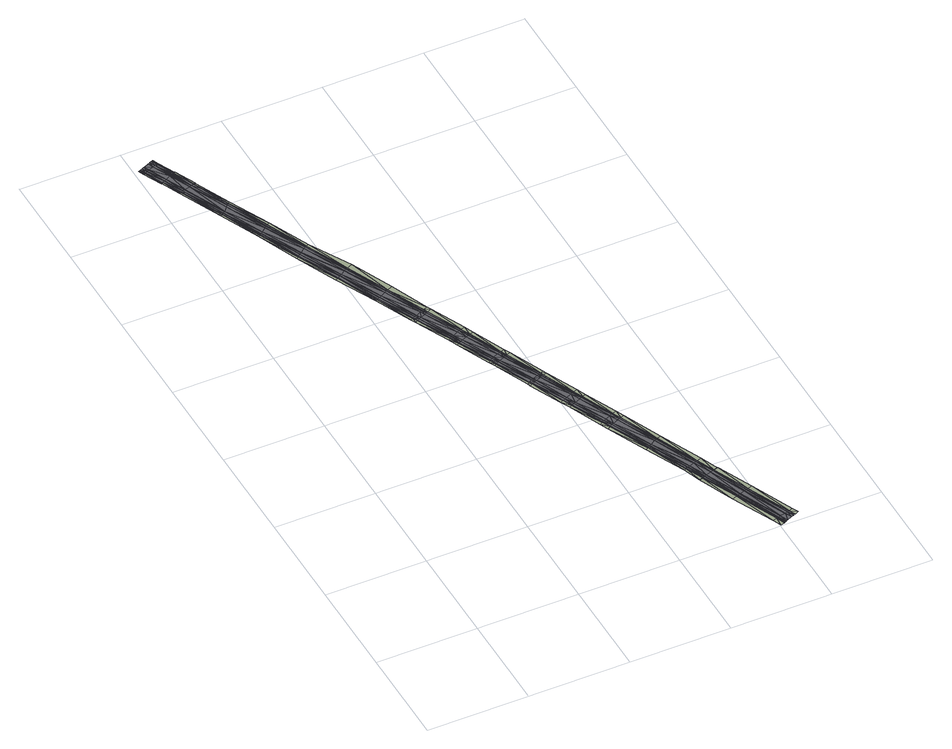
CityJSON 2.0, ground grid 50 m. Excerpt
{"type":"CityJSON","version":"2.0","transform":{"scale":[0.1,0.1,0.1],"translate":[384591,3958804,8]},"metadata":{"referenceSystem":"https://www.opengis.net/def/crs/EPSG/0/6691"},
"CityObjects":{
"railway1":{"type":"Railway","attributes":{"name":"東北線","RailwayRouteAttribute.operatorType":"2","RailwayRouteAttribute.operator":"東日本旅客鉄道","RailwayRouteAttribute.railwayType":"11","RailwayRouteAttribute.startStation":"東京駅","RailwayRouteAttribute.endStation":"盛岡駅"},"geometry":[{"type":"MultiSurface","lod":"3","boundaries":[[[0,1,2]],[[2,1,3]],[[3,4,2]],[[1,5,3]],[[6,4,3]],[[3,7,6]],[[4,6,8]],[[3,5,7]],[[6,9,8]],[[5,10,7]],[[11,12,6]],[[6,7,11]],[[7,10,13]],[[14,8,15]],[[15,8,9]],[[10,16,13]],[[6,12,9]],[[7,13,17]],[[11,7,17]],[[14,15,18]],[[19,17,13]],[[17,12,11]],[[15,9,20]],[[15,21,18]],[[18,22,23]],[[13,16,19]],[[21,22,18]],[[24,16,25]],[[20,9,12]],[[20,26,15]],[[27,22,21]],[[28,17,19]],[[15,26,21]],[[19,16,24]],[[21,29,27]],[[30,17,28]],[[19,24,28]],[[31,28,24]],[[12,30,20]],[[12,17,30]],[[27,32,22]],[[26,29,21]],[[25,33,24]],[[34,26,20]],[[31,35,28]],[[23,22,36]],[[37,31,24]],[[20,30,34]],[[28,35,30]],[[29,38,27]],[[37,35,31]],[[34,30,35]],[[39,29,26]],[[40,26,34]],[[22,32,36]],[[41,37,24]],[[40,39,26]],[[27,38,32]],[[24,33,41]],[[42,36,32]],[[32,43,42]],[[29,39,38]],[[42,43,44]],[[32,38,43]],[[34,35,45]],[[34,46,40]],[[45,46,34]],[[43,47,44]],[[35,37,48]],[[49,37,41]],[[38,50,43]],[[44,51,52]],[[47,51,44]],[[43,50,47]],[[53,37,49]],[[33,54,41]],[[35,48,45]],[[47,55,51]],[[52,51,56]],[[39,40,57]],[[48,37,53]],[[58,51,55]],[[47,59,55]],[[50,59,47]],[[38,39,60]],[[41,61,49]],[[62,50,38]],[[51,58,56]],[[45,48,53]],[[59,63,55]],[[64,58,55]],[[60,39,57]],[[65,56,58]],[[57,40,46]],[[66,67,55]],[[66,55,63]],[[62,38,60]],[[68,61,41]],[[69,65,58]],[[67,64,55]],[[70,59,50]],[[53,71,45]],[[53,49,61]],[[62,60,72]],[[41,54,68]],[[58,64,69]],[[59,73,63]],[[70,50,62]],[[74,75,69]],[[72,60,57]],[[72,57,76]],[[76,57,46]],[[63,73,66]],[[77,74,69]],[[70,73,59]],[[45,78,46]],[[69,64,77]],[[79,78,45]],[[80,72,76]],[[67,66,73]],[[77,64,67]],[[71,53,61]],[[78,76,46]],[[81,77,67]],[[82,74,77]],[[45,71,79]],[[83,67,73]],[[62,72,84]],[[62,85,70]],[[77,81,82]],[[86,71,61]],[[87,88,81]],[[84,85,62]],[[81,67,87]],[[82,81,88]],[[89,61,68]],[[70,90,73]],[[68,54,91]],[[87,67,83]],[[79,71,86]],[[83,73,92]],[[72,80,84]],[[92,73,93]],[[91,89,68]],[[92,94,83]],[[54,95,91]],[[96,97,76]],[[96,76,78]],[[87,83,94]],[[85,90,70]],[[93,94,92]],[[98,88,87]],[[86,61,89]],[[86,99,79]],[[94,98,87]],[[76,97,80]],[[93,73,90]],[[100,98,94]],[[96,78,101]],[[102,94,93]],[[80,103,84]],[[104,100,94]],[[99,86,89]],[[105,102,93]],[[102,104,94]],[[93,90,105]],[[105,90,85]],[[79,99,106]],[[78,79,107]],[[84,108,85]],[[109,99,89]],[[91,110,89]],[[96,101,97]],[[85,111,105]],[[107,79,106]],[[91,95,112]],[[103,108,84]],[[101,78,113]],[[114,111,85]],[[112,110,91]],[[106,99,109]],[[95,115,112]],[[103,80,97]],[[111,114,105]],[[113,78,107]],[[108,114,85]],[[116,101,113]],[[107,117,113]],[[114,118,105]],[[109,89,119]],[[120,89,110]],[[121,104,102]],[[115,122,112]],[[106,109,123]],[[102,105,124]],[[97,101,116]],[[106,125,107]],[[123,125,106]],[[125,117,107]],[[124,121,102]],[[119,89,120]],[[126,110,112]],[[124,105,118]],[[103,97,127]],[[109,119,123]],[[117,128,113]],[[108,129,114]],[[127,97,116]],[[108,103,129]],[[123,119,120]],[[114,130,118]],[[129,103,127]],[[131,128,117]],[[112,122,126]],[[131,117,125]],[[129,130,114]],[[120,110,132]],[[113,133,116]],[[120,134,123]],[[132,110,126]],[[128,133,113]],[[135,121,124]],[[124,118,135]],[[116,136,127]],[[134,120,132]],[[122,137,126]],[[135,118,130]],[[133,136,116]],[[127,138,129]],[[123,134,139]],[[140,134,132]],[[125,123,141]],[[126,142,132]],[[136,138,127]],[[143,121,135]],[[141,123,139]],[[131,125,144]],[[139,134,140]],[[145,142,126]],[[138,146,129]],[[132,147,140]],[[144,125,141]],[[126,137,145]],[[142,147,132]],[[128,136,133]],[[148,143,135]],[[130,129,149]],[[137,150,145]],[[151,131,144]],[[135,130,148]],[[149,129,146]],[[139,140,152]],[[145,150,153]],[[139,154,141]],[[128,131,155]],[[152,154,139]],[[153,156,145]],[[145,156,142]],[[141,157,144]],[[148,130,149]],[[152,140,147]],[[158,142,156]],[[136,128,151]],[[155,131,151]],[[154,157,141]],[[153,159,156]],[[138,160,146]],[[147,142,158]],[[153,150,161]],[[152,147,162]],[[163,147,158]],[[150,164,161]],[[146,160,149]],[[147,163,162]],[[128,155,151]],[[162,163,158]],[[161,159,153]],[[138,136,165]],[[148,149,166]],[[167,143,148]],[[157,168,144]],[[165,160,138]],[[165,136,151]],[[160,166,149]],[[152,162,154]],[[156,169,158]],[[159,169,156]],[[162,170,154]],[[144,168,151]],[[154,171,157]],[[170,171,154]],[[164,172,173]],[[161,164,173]],[[162,158,174]],[[160,175,166]],[[176,167,148]],[[173,159,161]],[[148,166,175]],[[162,177,170]],[[174,177,162]],[[178,159,173]],[[170,179,171]],[[165,180,160]],[[174,158,169]],[[169,159,178]],[[180,175,160]],[[176,148,175]],[[168,181,151]],[[157,171,168]],[[151,182,165]],[[177,179,170]],[[183,169,178]],[[181,182,151]],[[173,184,178]],[[185,183,178]],[[165,186,180]],[[173,172,187]],[[169,183,174]],[[172,188,187]],[[171,189,168]],[[187,184,173]],[[174,183,190]],[[180,186,175]],[[179,191,171]],[[177,174,190]],[[190,183,185]],[[182,186,165]],[[178,192,185]],[[184,192,178]],[[193,167,176]],[[194,177,190]],[[168,189,181]],[[171,191,189]],[[177,195,179]],[[188,196,197]],[[186,198,175]],[[194,195,177]],[[187,188,197]],[[181,189,182]],[[197,184,187]],[[176,175,199]],[[190,185,200]],[[189,201,182]],[[202,184,197]],[[190,203,194]],[[195,204,179]],[[200,203,190]],[[182,201,186]],[[205,193,176]],[[199,205,176]],[[199,175,198]],[[194,206,195]],[[200,185,192]],[[207,184,202]],[[191,208,189]],[[198,186,201]],[[209,202,197]],[[189,210,201]],[[211,198,201]],[[208,210,189]],[[197,196,209]],[[203,206,194]],[[192,184,207]],[[199,198,211]],[[196,212,209]],[[179,204,191]],[[200,192,213]],[[214,199,211]],[[192,207,213]],[[203,200,213]],[[206,215,195]],[[210,216,201]],[[217,218,202]],[[201,219,211]],[[202,218,207]],[[214,220,199]],[[217,202,209]],[[212,221,222]],[[191,204,208]],[[223,203,213]],[[216,219,201]],[[209,212,222]],[[208,204,224]],[[220,205,199]],[[195,215,204]],[[206,203,225]],[[210,208,224]],[[225,203,223]],[[222,217,209]],[[221,226,222]],[[227,217,222]],[[228,220,214]],[[213,207,229]],[[214,211,228]],[[230,210,224]],[[204,215,224]],[[231,217,227]],[[210,232,216]],[[233,206,225]],[[230,232,210]],[[228,211,219]],[[229,207,218]],[[222,234,227]],[[223,213,235]],[[235,213,229]],[[215,236,224]],[[237,216,232]],[[218,217,231]],[[238,234,222]],[[225,223,239]],[[224,240,230]],[[236,240,224]],[[219,216,237]],[[222,226,238]],[[229,218,241]],[[218,231,241]],[[230,240,232]],[[234,242,227]],[[215,206,233]],[[227,242,231]],[[235,229,241]],[[228,219,243]],[[239,223,235]],[[243,219,237]],[[244,220,228]],[[245,235,241]],[[232,240,237]],[[226,246,247]],[[243,244,228]],[[238,226,247]],[[236,215,248]],[[249,225,239]],[[248,215,233]],[[239,235,250]],[[250,235,245]],[[241,231,251]],[[238,252,234]],[[240,236,248]],[[247,252,238]],[[240,253,237]],[[241,254,245]],[[251,254,241]],[[255,244,243]],[[256,240,248]],[[251,231,242]],[[243,237,257]],[[242,234,252]],[[257,255,243]],[[245,254,250]],[[233,225,249]],[[258,239,250]],[[256,259,240]],[[260,242,252]],[[261,252,247]],[[257,237,253]],[[247,246,261]],[[254,262,250]],[[242,260,251]],[[248,233,263]],[[264,240,259]],[[246,265,261]],[[253,240,264]],[[260,266,251]],[[256,267,259]],[[262,268,250]],[[233,249,263]],[[257,253,269]],[[269,253,264]],[[252,270,260]],[[249,239,258]],[[271,270,252]],[[251,266,254]],[[256,248,267]],[[271,252,261]],[[272,255,257]],[[267,248,263]],[[265,273,274]],[[269,272,257]],[[254,266,262]],[[259,275,264]],[[261,265,274]],[[250,268,258]],[[267,275,259]],[[263,249,276]],[[276,249,258]],[[274,271,261]],[[267,263,276]],[[277,272,269]],[[278,279,260]],[[260,279,266]],[[280,271,274]],[[281,267,276]],[[278,260,270]],[[282,277,269]],[[258,268,276]],[[269,264,282]],[[283,271,280]],[[262,266,268]],[[281,284,267]],[[270,271,285]],[[268,286,276]],[[285,271,283]],[[282,264,275]],[[274,287,280]],[[288,267,284]],[[274,273,289]],[[278,270,283]],[[276,290,281]],[[286,290,276]],[[270,285,283]],[[273,291,289]],[[279,278,283]],[[275,267,288]],[[281,292,284]],[[289,287,274]],[[266,293,268]],[[279,294,266]],[[295,275,288]],[[282,275,295]],[[296,279,283]],[[290,292,281]],[[297,277,282]],[[268,298,286]],[[293,298,268]],[[295,299,282]],[[266,294,293]],[[283,280,300]],[[288,284,301]],[[298,302,286]],[[300,280,287]],[[299,297,282]],[[301,284,292]],[[291,303,289]],[[283,304,296]],[[305,299,295]],[[295,288,305]],[[286,302,290]],[[306,304,283]],[[293,307,298]],[[289,308,287]],[[305,288,301]],[[290,302,292]],[[283,300,306]],[[302,309,292]],[[279,296,294]],[[292,309,301]],[[294,307,293]],[[287,308,300]],[[304,310,296]],[[309,311,301]],[[307,312,298]],[[298,312,302]],[[313,314,289]],[[305,301,315]],[[315,301,311]],[[296,316,294]],[[302,317,309]],[[318,299,305]],[[289,303,313]],[[308,289,314]],[[310,319,296]],[[308,320,300]],[[315,318,305]],[[312,317,302]],[[303,321,313]],[[307,294,322]],[[294,316,322]],[[296,319,316]],[[306,300,320]],[[311,309,323]],[[320,308,314]],[[324,307,322]],[[325,318,315]],[[306,326,304]],[[323,309,317]],[[327,325,315]],[[328,326,306]],[[315,311,327]],[[321,329,330]],[[304,326,310]],[[326,331,310]],[[313,321,330]],[[313,330,314]],[[312,307,324]],[[316,332,322]],[[328,306,320]],[[327,311,323]],[[333,320,314]],[[334,333,314]],[[317,312,335]],[[335,312,324]],[[336,319,310]],[[331,337,310]],[[314,330,338]],[[319,332,316]],[[339,317,335]],[[320,333,328]],[[328,333,334]],[[323,317,339]],[[340,338,330]],[[322,341,324]],[[332,341,322]],[[334,342,328]],[[334,314,342]],[[314,338,342]],[[327,323,343]],[[343,323,339]],[[324,344,335]],[[342,338,340]],[[326,337,331]],[[345,325,327]],[[343,345,327]],[[328,346,326]],[[328,342,346]],[[341,344,324]],[[310,337,336]],[[336,332,319]],[[346,347,326]],[[339,335,348]],[[349,345,343]],[[347,350,326]],[[336,351,332]],[[348,335,344]],[[352,349,343]],[[343,339,352]],[[352,339,348]],[[337,351,336]],[[332,353,341]],[[326,350,337]],[[351,353,332]],[[341,353,344]],[[344,354,348]],[[355,349,352]],[[350,356,337]],[[353,354,344]],[[337,357,351]],[[356,357,337]],[[358,355,352]],[[352,348,358]],[[351,357,353]],[[358,348,354]],[[357,359,353]],[[359,360,353]],[[353,361,354]],[[360,361,353]],[[354,361,358]],[[362,355,358]],[[363,361,360]],[[358,361,364]],[[364,362,358]],[[363,364,361]],[[365,364,363]],[[366,362,364]],[[364,365,366]],[[366,365,367]]],"semantics":{"surfaces":[{"type":"AuxiliaryTrafficArea"},{"type":"TrafficArea","function":"8120"},{"type":"TrafficArea","function":"8112"},{"type":"TrafficArea","function":"8111"}],"values":[0,0,1,0,1,1,1,0,1,1,1,1,1,2,2,0,1,1,1,3,1,1,2,3,2,0,2,0,2,3,2,1,3,0,2,1,1,1,2,1,1,2,0,3,1,1,1,2,1,1,1,2,2,3,1,1,2,1,0,2,2,1,3,2,2,3,3,3,1,1,3,2,2,3,1,0,2,2,1,2,1,1,2,3,1,1,3,1,2,2,1,1,1,2,1,1,2,1,1,1,3,2,1,2,0,1,2,3,0,1,1,2,1,0,2,3,1,3,1,1,1,1,2,1,0,2,1,2,3,1,1,0,3,1,1,1,2,0,1,2,1,2,1,1,1,0,1,2,1,2,1,0,1,2,0,1,1,0,2,1,2,0,1,1,0,1,1,2,3,3,1,1,1,1,3,0,3,2,2,1,2,0,2,1,2,2,1,2,1,1,1,0,0,2,1,1,3,3,2,0,1,1,1,2,2,1,2,2,3,2,1,3,1,0,2,1,1,1,2,1,1,0,1,2,1,0,1,2,3,2,1,3,1,3,0,3,2,2,1,2,1,2,0,1,2,0,1,0,1,1,1,2,0,3,1,3,1,1,2,1,2,1,2,1,2,1,2,1,0,2,1,0,1,2,2,2,1,3,1,0,1,2,3,1,3,1,1,3,1,2,2,0,0,2,1,0,1,1,3,3,1,2,1,2,1,1,1,2,1,3,2,1,3,1,1,2,0,2,0,1,1,2,1,1,3,2,2,1,1,0,3,2,1,2,0,1,2,0,3,1,1,2,3,1,3,1,3,2,0,0,1,2,2,1,2,1,1,3,1,3,0,2,1,1,0,1,2,1,2,3,1,2,1,1,1,0,1,0,2,3,1,0,2,0,1,2,3,2,1,0,1,0,2,1,3,2,1,2,1,2,1,2,1,3,3,2,1,1,1,2,3,3,1,0,2,2,2,1,1,1,3,1,2,1,0,3,1,0,0,0,2,1,2,2,2,2,1,3,1,1,3,3,0,3,2,1,1,0,2,1,1,2,1,1,1,0,2,2,2,1,0,1,3,2,1,2,1,1,1,1,1,3,3,1,0,3,0,0,2,1,0,1,1,2,2,1,3,0,3,3,1,3,2,0,2,1,1,1,2,1,2,1,1,1,1,0,2,3,3,2,0,3,1,2,1,1,1,1,1,3,2,0,2,2,0,1,1,1,3,1,0,1,0,3,0,1,3,3,2,1,1,2,2,2,1,1,2,1,2,1,3,3,1,1,1,1,2,0,0,1,1,1,0,2,0,2,2,1,2,1,1,3,0,3,1,0,3,1,0,2,1,0,1,3,2,2,1,1,1,2,2,1,1,1,2,1,2,2,1,1,3,3,2,1,1,1,1,2,1,1,0,0,3,2,2,1,2,3,1,0,2,2,1,0,1,1,2,3,1,3,2,1,0,1,1,2,2,0,1,3,1,3,2,1,1,1,0,1,1,0,1,1,0,0,0]}}]},
"railway2":{"type":"Railway","attributes":{"name":"東北線","RailwayRouteAttribute.operatorType":"2","RailwayRouteAttribute.operator":"東日本旅客鉄道","RailwayRouteAttribute.railwayType":"11","RailwayRouteAttribute.startStation":"東京駅","RailwayRouteAttribute.endStation":"盛岡駅"},"geometry":[{"type":"MultiSurface","lod":"3","boundaries":[[[368,369,347]],[[357,370,359]],[[346,368,347]],[[370,371,359]],[[346,342,372]],[[368,346,372]],[[359,373,360]],[[370,356,374]],[[369,350,347]],[[371,373,359]],[[357,356,370]],[[375,350,369]],[[373,376,363]],[[363,376,365]],[[376,377,365]],[[356,375,374]],[[360,373,363]],[[350,375,356]],[[378,379,330]],[[379,372,330]],[[340,372,342]],[[330,372,340]],[[330,380,378]],[[377,367,365]],[[381,367,377]],[[329,380,330]]],"semantics":{"surfaces":[{"type":"TrafficArea","function":"8111"},{"type":"TrafficArea","function":"8112"},{"type":"TrafficArea","function":"8120"},{"type":"AuxiliaryTrafficArea"}],"values":[0,0,0,0,1,1,1,1,1,1,1,1,2,2,2,2,2,2,2,2,2,2,3,3,3,3]}}]},
"railway3":{"type":"Railway","attributes":{"name":"東北線","RailwayRouteAttribute.operatorType":"2","RailwayRouteAttribute.operator":"東日本旅客鉄道","RailwayRouteAttribute.railwayType":"11","RailwayRouteAttribute.startStation":"東京駅","RailwayRouteAttribute.endStation":"盛岡駅"},"geometry":[{"type":"MultiSurface","lod":"3","boundaries":[[[382,383,384,385]],[[386,384,371]],[[387,388,369]],[[386,385,384]],[[370,386,371]],[[387,389,388]],[[368,387,369]],[[389,390,388]],[[390,391,388]],[[388,375,369]],[[389,392,393]],[[387,372,392]],[[394,375,388]],[[387,392,389]],[[368,372,387]],[[395,396,386]],[[386,374,395]],[[384,383,397]],[[384,397,371]],[[370,374,386]],[[371,397,373]],[[396,385,386]],[[396,382,385]],[[383,398,397]],[[388,391,395]],[[391,396,395]],[[375,394,374]],[[374,394,395]],[[379,399,372]],[[399,400,372]],[[400,401,392]],[[373,397,376]],[[399,379,378]],[[402,403,397]],[[403,377,376]],[[404,403,402]],[[404,377,403]],[[395,394,388]],[[405,399,378]],[[400,399,405]],[[400,392,372]],[[405,406,400]],[[401,393,392]],[[406,401,400]],[[403,376,397]],[[398,402,397]],[[407,404,402]],[[408,409,404]],[[404,381,377]],[[378,410,405]],[[405,411,406]],[[407,408,404]],[[409,381,404]],[[380,410,378]],[[410,411,405]]],"semantics":{"surfaces":[{"type":"TrafficArea","function":"8111"},{"type":"TrafficArea","function":"8112"},{"type":"TrafficArea","function":"8120"},{"type":"AuxiliaryTrafficArea"}],"values":[0,0,0,0,0,0,0,0,1,1,1,1,1,1,1,1,1,1,1,1,1,1,1,1,2,2,2,2,2,2,2,2,2,2,2,2,2,2,2,2,2,2,2,2,2,2,2,3,3,3,3,3,3,3,3]}}]}
},
"vertices":[
[9,3335,35],[21,3310,34],[15,3336,35],[28,3310,34],[19,3338,37],[63,3219,33],[30,3312,36],[69,3222,33],[29,3342,37],[41,3316,36],[63,3219,35],[70,3225,35],[81,3228,35],[69,3222,35],[30,3342,37],[41,3317,36],[106,3126,34],[71,3223,35],[40,3347,37],[112,3130,34],[82,3228,35],[52,3321,36],[41,3346,37],[41,3347,37],[112,3130,33],[106,3126,33],[92,3233,35],[53,3322,36],[115,3130,34],[93,3234,35],[124,3134,34],[116,3128,34],[77,3334,36],[204,2913,30],[125,3134,34],[131,3120,34],[66,3358,37],[194,2961,32],[118,3246,35],[136,3139,34],[135,3138,34],[212,2917,30],[67,3359,37],[78,3334,36],[77,3363,37],[220,2928,31],[230,2934,31],[88,3338,36],[218,2929,31],[213,2920,31],[123,3248,35],[89,3339,36],[78,3363,37],[219,2927,31],[292,2721,28],[94,3328,35],[88,3368,37],[228,2940,31],[100,3343,36],[128,3251,35],[164,3145,34],[303,2727,29],[164,3146,34],[129,3251,35],[138,3259,35],[92,3370,35],[134,3254,35],[139,3256,35],[301,2725,28],[103,3345,34],[175,3149,34],[308,2733,29],[166,3140,34],[175,3150,34],[109,3347,34],[97,3372,35],[231,2934,31],[142,3258,33],[318,2738,29],[310,2733,29],[250,2957,31],[142,3258,35],[150,3261,33],[186,3153,34],[251,2957,31],[260,2964,31],[309,2732,29],[189,3154,34],[150,3261,35],[390,2526,28],[256,2974,32],[387,2523,26],[187,3150,34],[204,3112,34],[189,3154,33],[378,2518,26],[319,2739,29],[341,2759,29],[197,3156,34],[400,2535,28],[197,3156,33],[319,2738,29],[270,2975,30],[342,2760,29],[277,2981,30],[268,2973,31],[401,2534,28],[410,2540,28],[351,2765,29],[400,2534,28],[482,2321,26],[261,2963,31],[478,2318,25],[411,2541,28],[352,2766,29],[468,2313,25],[433,2560,28],[411,2540,28],[359,2772,29],[495,2330,26],[495,2329,26],[372,2779,28],[565,2112,22],[496,2330,26],[362,2774,28],[505,2335,26],[574,2117,22],[433,2561,28],[528,2350,26],[443,2566,28],[448,2570,28],[506,2335,26],[576,2119,23],[528,2351,26],[588,2126,23],[450,2571,26],[529,2351,26],[647,1936,19],[539,2356,26],[589,2125,23],[588,2125,23],[599,2130,23],[663,1941,20],[464,2576,26],[600,2131,23],[660,1940,19],[540,2357,26],[672,1945,20],[549,2363,25],[546,2361,26],[658,1910,19],[624,2145,23],[672,1946,20],[671,1917,19],[682,1950,20],[623,2146,23],[673,1918,20],[683,1950,20],[682,1922,20],[749,1749,19],[628,2164,23],[747,1748,17],[683,1923,20],[682,1923,20],[737,1743,17],[634,2149,23],[571,2308,25],[576,2372,25],[707,1962,20],[759,1754,19],[693,1927,20],[694,1928,20],[756,1698,17],[767,1703,17],[760,1754,19],[642,2153,23],[644,2154,22],[769,1759,19],[769,1704,19],[770,1759,19],[635,2149,23],[708,1962,20],[718,1966,20],[779,1710,19],[843,1543,16],[780,1709,19],[719,1967,20],[840,1541,14],[831,1535,14],[718,1939,20],[780,1710,19],[794,1771,19],[854,1548,16],[669,2166,22],[790,1714,19],[791,1714,19],[844,1505,14],[853,1511,14],[726,1970,20],[729,1971,19],[855,1548,16],[729,1944,20],[856,1512,16],[864,1553,16],[815,1725,19],[748,1981,19],[865,1553,16],[868,1517,16],[795,1771,19],[931,1338,12],[806,1776,19],[737,1948,20],[920,1332,12],[868,1518,16],[739,1949,19],[889,1565,16],[807,1776,19],[933,1339,14],[946,1345,14],[815,1780,19],[759,1959,19],[926,1316,12],[939,1322,12],[878,1522,16],[816,1725,19],[879,1522,16],[998,1159,10],[941,1323,14],[818,1781,17],[947,1345,14],[827,1730,19],[953,1329,14],[827,1731,19],[904,1533,16],[1013,1166,11],[956,1349,14],[890,1565,16],[836,1734,19],[1011,1165,10],[957,1350,14],[901,1569,16],[954,1329,14],[1024,1170,11],[838,1735,17],[837,1790,17],[964,1333,14],[1019,1113,10],[1032,1120,10],[904,1534,16],[982,1362,14],[965,1333,14],[1024,1171,11],[1035,1121,11],[909,1573,16],[1034,1175,11],[857,1744,17],[914,1538,16],[910,1573,14],[990,1344,14],[915,1539,16],[1044,1125,11],[1102,963,7],[1035,1176,11],[983,1362,14],[922,1542,16],[1089,955,7],[1055,1130,11],[993,1366,14],[1060,1187,11],[924,1543,14],[1114,968,9],[1104,964,9],[928,1581,14],[1108,912,7],[1120,922,7],[1001,1369,14],[990,1345,14],[942,1551,14],[1115,968,9],[1125,973,9],[1122,923,9],[1000,1349,14],[1004,1371,12],[1132,928,9],[1001,1349,14],[1131,929,9],[1061,1187,11],[1212,724,7],[1008,1353,14],[1209,722,5],[1071,1192,11],[1195,718,5],[1072,1192,11],[1081,1141,11],[1151,984,9],[1011,1354,12],[1143,932,9],[1019,1378,12],[1081,1142,11],[1026,1361,12],[1220,730,7],[1077,1195,11],[1092,1146,11],[1285,522,3],[1230,734,7],[1080,1196,10],[1221,730,7],[1151,985,9],[1233,676,6],[1092,1147,11],[1231,735,7],[1097,1149,11],[1162,990,9],[1297,525,3],[1299,526,5],[1100,1150,10],[1169,943,9],[1163,990,9],[1099,1203,10],[1253,751,7],[1303,540,5],[1317,432,3],[1169,944,9],[1168,992,9],[1180,948,9],[1118,1158,10],[1319,533,5],[1171,994,7],[1309,529,5],[1317,432,5],[1335,438,4],[1231,734,7],[1255,751,7],[1308,530,5],[1308,529,5],[1181,949,9],[1254,750,7],[1344,543,5],[1337,442,5],[1187,952,9],[1338,439,5],[1264,755,7],[1346,442,5],[1189,953,7],[1265,756,7],[1190,1002,7],[1347,443,5],[1357,446,5],[1271,760,7],[1209,961,7],[1358,447,5],[1345,543,5],[1273,761,5],[1357,548,5],[1363,550,5],[1292,769,5],[1383,455,5],[1384,456,5],[1364,551,3],[1395,460,5],[1396,460,5],[1401,463,5],[1387,560,3],[1401,462,5],[1402,462,3],[1402,462,5],[1424,469,3],[1424,469,5],
[1425,268,3],[1435,271,3],[1462,280,3],[1473,283,3],[1424,268,3],[1474,284,3],[1461,279,3],[1436,271,3],[1481,286,3],[1482,286,3],[1417,265,3],[1419,266,3],[1392,255,3],[1504,294,3],
[1572,33,3],[1582,37,3],[1568,69,3],[1571,35,3],[1557,67,3],[1518,58,3],[1529,61,3],[1536,17,3],[1546,21,3],[1546,22,3],[1517,58,3],[1535,17,3],[1529,62,3],[1556,66,3],[1571,33,3],[1569,69,3],[1583,38,3],[1419,265,3],[1510,56,3],[1528,14,3],[1593,42,3],[1578,71,3],[1581,72,1],[1508,56,1],[1526,13,1],[1595,44,1],[1614,53,1],[1599,82,1],[1488,48,1],[1506,6,1]
]}
